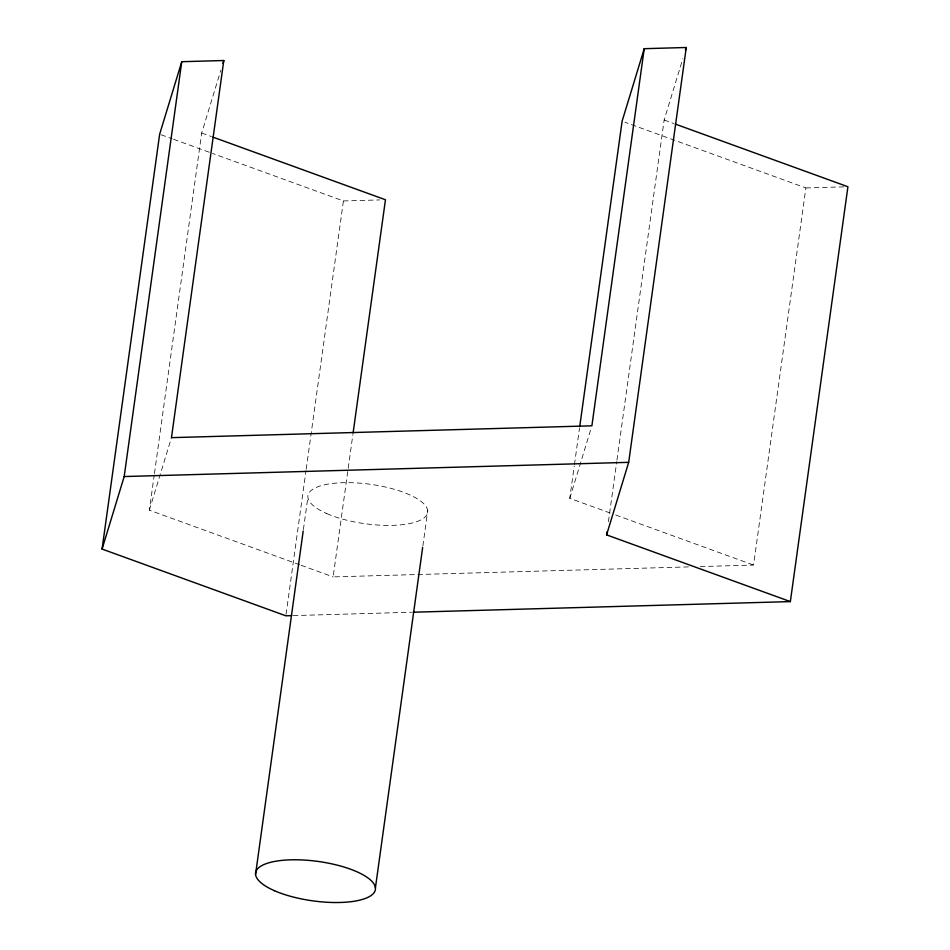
<?xml version="1.0" encoding="UTF-8"?>
<svg xmlns="http://www.w3.org/2000/svg" width="950" height="950" viewBox="0 0 950 950"><rect width="100%" height="100%" fill="white"/><g stroke="black" fill="none" stroke-linecap="round" stroke-linejoin="round"><path stroke-width="0.71" stroke-dasharray="4.75 3.56" d="M299.713 564.763L149.352 510.174L154.244 474.952M154.446 473.492L201.685 133.036L220.816 70.276M286.057 614.329L305.995 470.678M306.197 469.205L343.413 200.949L212.551 153.437M303.394 529.566L307.883 497.277M688.418 566.901L333.129 576.899L347.997 469.775M348.199 468.314L352.878 434.554M422.857 545.977L427.738 510.767M610.149 513L569.774 498.334L574.251 466.058M574.453 464.586L579.548 427.904M608.416 521.681L616.752 461.569M616.954 460.109L664.145 120.021L682.848 58.663M700.257 566.568L753.552 565.06L805.873 187.934L624.886 122.218M149.352 510.174L171.463 437.653M569.774 498.334L591.458 427.215M343.413 200.949L379.656 199.928M805.873 187.934L846.474 186.794M293.253 615.588L411.611 612.251M664.145 120.021L673.894 123.559M201.685 133.036L211.434 136.574M161.037 134.734L172.176 138.771M173.565 139.282L211.161 152.926M615.719 515.019L753.552 565.06M301.103 565.274L333.129 576.899M326.824 513.606A60.479 19.891 7.9 0 0 426.206 515.791A60.479 19.891 7.9 0 0 350.396 482.683A60.479 19.891 7.9 0 0 326.824 513.606"/><path stroke-width="1.43" d="M291.769 615.624L285.855 615.802L102.077 549.064L159.648 134.223L181.759 61.703L223.796 60.515L171.463 437.653L591.886 425.814L644.219 48.688L686.256 47.5L628.686 462.341L606.587 534.874L790.352 601.599L847.922 186.746L675.284 124.07M102.077 549.064L124.189 476.544L181.759 61.703M255.55 874.416L303.192 531.038M353.079 433.093L385.463 199.761L212.824 137.085M375.416 887.894L422.655 547.449M579.749 426.431L622.107 121.208L644.219 48.688M606.587 534.874L606.991 531.941M222.941 63.306L223.796 60.515M685.401 50.291L686.256 47.5M124.189 476.544L628.686 462.341M413.084 612.216L790.352 601.599M274.502 890.732A60.479 19.891 7.9 0 0 373.884 892.917A60.479 19.891 7.9 0 0 298.062 859.809A60.479 19.891 7.9 0 0 274.502 890.732"/></g></svg>
